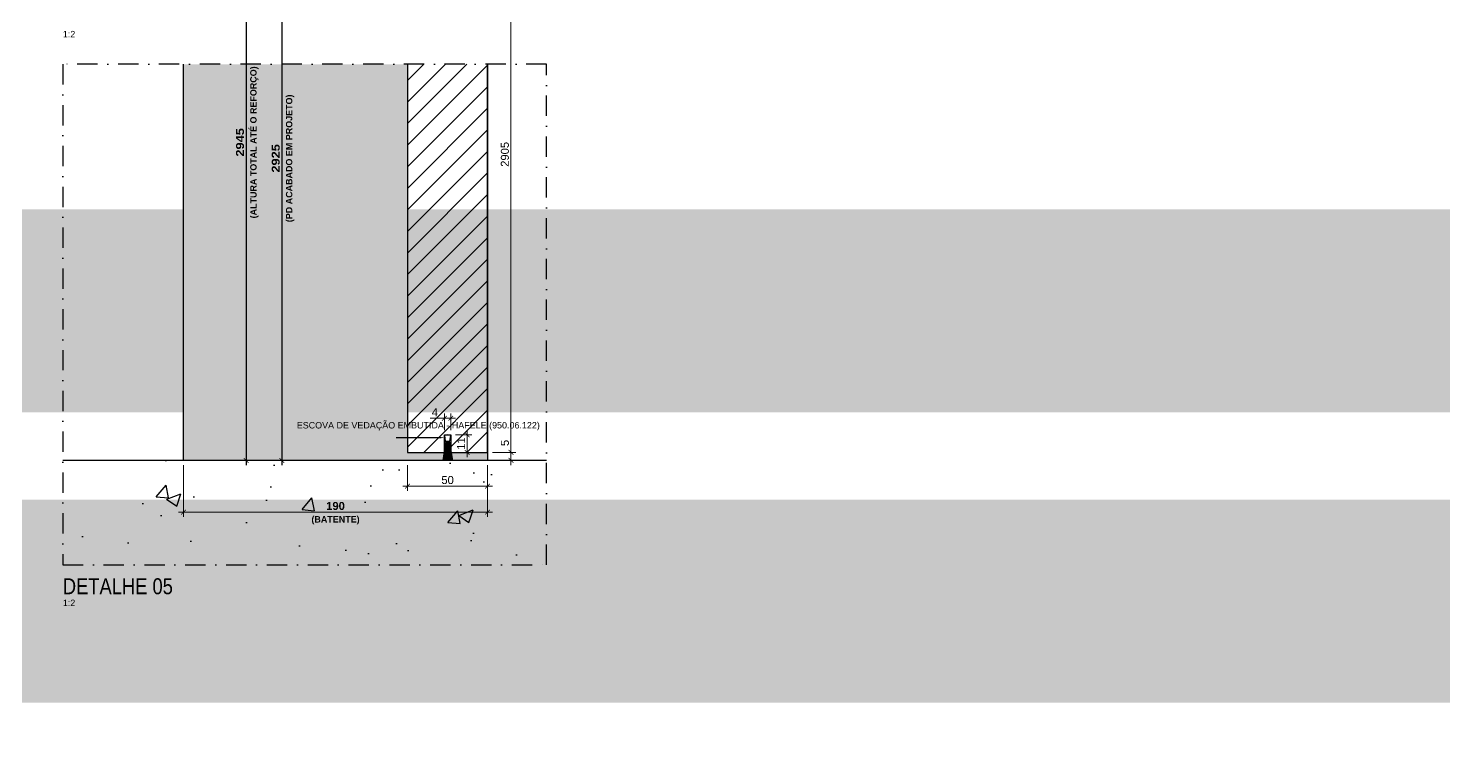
# Model space of a CAD drawing. Header units: millimetres. Extents: x -63251 to 507826, y 5339 to 217512.
# Drawn here: x 104853 to 105737, y 103179 to 103629 of the extents above; entities that cross this region are included whole.
import ezdxf
from ezdxf import colors
from ezdxf.entities.mleader import LeaderData, LeaderLine
from ezdxf.math import Vec2, Vec3

# ---------------------------------------------------------------- set-up
doc = ezdxf.new("R2010")
doc.units = ezdxf.units.MM
doc.header["$PDMODE"] = 3
doc.linetypes.add('TRAÇO 1-1', pattern=[9.525, 6.35, -3.175])
doc.linetypes.add('TRAÇO E PONTO 1-1', pattern=[25.4, 12.7, -6.35, 0, -6.35])
for name, color, linetype in [('_COMENTÁRIOS ARQ', 30, 'Continuous'), ('COTAS', 9, 'Continuous'), ('FERRAGEM', 3, 'Continuous'), ('HACHURA', 21, 'Continuous'), ('MARCENARIA', 4, 'Continuous'), ('PAREDE', 94, 'Continuous'), ('PROJEÇÃO', 8, 'Continuous'), ('TEXTO', 105, 'Continuous'), ('TEXTO TRAÇO PONTO', 105, 'TRAÇO E PONTO 1-1')]:
    doc.layers.add(name, color=color, linetype=linetype)
doc.layers.add('ARQ-COTA', color=12, linetype='Continuous', lineweight=9)
doc.styles.add('1-1', font='arial.ttf', dxfattribs={"height": 0.2})
doc.styles.add('MEDIDA OFICIAL', font='ariblk.ttf')
doc.styles.add('PADRÃO', font='arial.ttf')
doc.styles.add('PADRÃO NEGRITO', font='arialbd.ttf')
doc.styles.add('TITULO', font='swissck.ttf')
doc.dimstyles.new('1-2', dxfattribs={"dimscale": 2, "dimtxt": 2.5, "dimasz": 1.5, "dimexe": 1.5, "dimexo": 1.5, "dimtad": 1, "dimtxsty": 'PADRÃO', "dimblk": 'ARCHTICK', "dimcen": 2.5, "dimdle": 1.5, "dimclrd": 9, "dimclre": 9, "dimclrt": 6, "dimadec": 0, "dimazin": 0, "dimtfac": 1, "dimtmove": 0, "dimatfit": 3, "dimfxl": 1.25, "dimlwd": -1, "dimlwe": -1, "dimarcsym": 0})
doc.dimstyles.new('1-2 CAIXA', dxfattribs={"dimscale": 2, "dimtxt": 2.5, "dimasz": 1.5, "dimexe": 1.5, "dimexo": 1.5, "dimtad": 1, "dimtxsty": 'PADRÃO NEGRITO', "dimblk": 'ARCHTICK', "dimcen": 2.5, "dimdle": 1.5, "dimclrd": 9, "dimclre": 9, "dimclrt": 6, "dimadec": 0, "dimazin": 0, "dimtfac": 1, "dimtmove": 0, "dimatfit": 3, "dimfxl": 1.25, "dimlwd": -1, "dimlwe": -1, "dimarcsym": 0})
doc.dimstyles.new('Med. Ofic.1-2', dxfattribs={"dimscale": 2, "dimtxt": 2.5, "dimasz": 1.5, "dimexe": 1.5, "dimexo": 1.5, "dimtad": 1, "dimtxsty": 'MEDIDA OFICIAL', "dimblk": 'ARCHTICK', "dimcen": 2.5, "dimdle": 1.5, "dimclrd": 9, "dimclre": 9, "dimclrt": 10, "dimadec": 0, "dimazin": 0, "dimtfac": 1, "dimtmove": 0, "dimatfit": 3, "dimfxl": 1.25, "dimlwd": -1, "dimlwe": -1, "dimarcsym": 0})

# ---------------------------------------------------------------- blocks, each defined once
blk = doc.blocks.new('_ArchTick')
at = {"color": 0, "linetype": 'ByBlock', "const_width": 0.15}
blk.add_lwpolyline([(-0.5, -0.5), (0.5, 0.5)], dxfattribs=at)
blk = doc.blocks.new('*D1676')
at = {"layer": 'COTAS', "color": 9, "linetype": 'Continuous', "transparency": 16777216}
blk.add_line((105011.32, 103739.32), (105011.32, 103355.9), dxfattribs=at)
at = {"layer": 'COTAS', "color": 9, "transparency": 16777216}
for p, q in [((105014.32, 103736.32), (105014.32, 103736.32)), ((105014.32, 103358.9), (105014.32, 103358.9))]:
    blk.add_line(p, q, dxfattribs=at)
at = {"layer": 'Defpoints', "color": 0, "transparency": 16777216}
for p in [(105011.32, 103736.32), (105011.32, 103358.9), (105011.32, 103358.9)]:
    blk.add_point(p, dxfattribs=at)
at = {"layer": 'COTAS', "color": 9, "transparency": 16777216, "xscale": 3, "yscale": 3, "zscale": 3}
for p, rotation in [((105011.32, 103736.32), 90), ((105011.32, 103358.9), 270)]:
    blk.add_blockref('_ArchTick', p, dxfattribs=dict(at, rotation=rotation))
at = {"layer": 'COTAS', "color": 10, "transparency": 16777216, "insert": (105007.49, 103547.61), "char_height": 5, "attachment_point": 5, "rotation": 90, "style": 'MEDIDA OFICIAL'}
blk.add_mtext('2925', dxfattribs=at)
blk = doc.blocks.new('*D1677')
at = {"layer": 'COTAS', "color": 9, "linetype": 'Continuous', "transparency": 16777216}
blk.add_line((104989, 103759.32), (104989, 103355.9), dxfattribs=at)
at = {"layer": 'COTAS', "color": 9, "transparency": 16777216}
for p, q in [((104992, 103756.32), (104992, 103756.32)), ((104992, 103358.9), (104992, 103358.9))]:
    blk.add_line(p, q, dxfattribs=at)
at = {"layer": 'Defpoints', "color": 0, "transparency": 16777216}
for p in [(104989, 103756.32), (104989, 103358.9), (104989, 103358.9)]:
    blk.add_point(p, dxfattribs=at)
at = {"layer": 'COTAS', "color": 9, "transparency": 16777216, "xscale": 3, "yscale": 3, "zscale": 3}
for p, rotation in [((104989, 103756.32), 90), ((104989, 103358.9), 270)]:
    blk.add_blockref('_ArchTick', p, dxfattribs=dict(at, rotation=rotation))
at = {"layer": 'COTAS', "color": 10, "transparency": 16777216, "insert": (104985.17, 103557.61), "char_height": 5, "attachment_point": 5, "rotation": 90, "style": 'MEDIDA OFICIAL'}
blk.add_mtext('2945', dxfattribs=at)
blk = doc.blocks.new('*D1678')
at = {"layer": 'ARQ-COTA', "color": 9, "transparency": 16777216}
for p, q in [((105142.82, 103736.32), (105157.42, 103736.32)), ((105154.42, 103739.32), (105154.42, 103360.9)), ((105142.82, 103363.9), (105157.42, 103363.9))]:
    blk.add_line(p, q, dxfattribs=at)
at = {"layer": 'Defpoints', "color": 0, "transparency": 16777216}
for p in [(105139.82, 103736.32), (105139.82, 103363.9), (105154.42, 103363.9)]:
    blk.add_point(p, dxfattribs=at)
at = {"layer": 'ARQ-COTA', "color": 9, "transparency": 16777216, "xscale": 3, "yscale": 3, "zscale": 3}
for p, rotation in [((105154.42, 103736.32), 90), ((105154.42, 103363.9), 270)]:
    blk.add_blockref('_ArchTick', p, dxfattribs=dict(at, rotation=rotation))
at = {"layer": 'ARQ-COTA', "color": 6, "transparency": 16777216, "insert": (105150.62, 103550.11), "char_height": 5, "attachment_point": 5, "rotation": 90, "style": 'PADRÃO'}
blk.add_mtext('2905', dxfattribs=at)
blk = doc.blocks.new('*D1679')
at = {"layer": 'ARQ-COTA', "color": 9, "transparency": 16777216}
for p, q in [((105089.82, 103355.9), (105089.82, 103339.83)), ((105139.82, 103355.9), (105139.82, 103339.83)), ((105142.82, 103342.83), (105086.82, 103342.83))]:
    blk.add_line(p, q, dxfattribs=at)
at = {"layer": 'Defpoints', "color": 0, "transparency": 16777216}
for p in [(105089.82, 103358.9), (105139.82, 103358.9), (105089.82, 103342.83)]:
    blk.add_point(p, dxfattribs=at)
at = {"layer": 'ARQ-COTA', "color": 9, "transparency": 16777216, "xscale": 3, "yscale": 3, "zscale": 3, "rotation": 180}
blk.add_blockref('_ArchTick', (105089.82, 103342.83), dxfattribs=at)
at = {"layer": 'ARQ-COTA', "color": 9, "transparency": 16777216, "xscale": 3, "yscale": 3, "zscale": 3}
blk.add_blockref('_ArchTick', (105139.82, 103342.83), dxfattribs=at)
at = {"layer": 'ARQ-COTA', "color": 6, "transparency": 16777216, "insert": (105114.82, 103346.63), "char_height": 5, "attachment_point": 5, "style": 'PADRÃO'}
blk.add_mtext('50', dxfattribs=at)
blk = doc.blocks.new('*D1680')
at = {"layer": 'ARQ-COTA', "color": 9, "transparency": 16777216}
for p, q in [((104949.82, 103355.9), (104949.82, 103323.6)), ((105139.82, 103355.9), (105139.82, 103323.6)), ((105142.82, 103326.6), (104946.82, 103326.6))]:
    blk.add_line(p, q, dxfattribs=at)
at = {"layer": 'Defpoints', "color": 0, "transparency": 16777216}
for p in [(104949.82, 103358.9), (105139.82, 103358.9), (104949.82, 103326.6)]:
    blk.add_point(p, dxfattribs=at)
at = {"layer": 'ARQ-COTA', "color": 9, "transparency": 16777216, "xscale": 3, "yscale": 3, "zscale": 3, "rotation": 180}
blk.add_blockref('_ArchTick', (104949.82, 103326.6), dxfattribs=at)
at = {"layer": 'ARQ-COTA', "color": 9, "transparency": 16777216, "xscale": 3, "yscale": 3, "zscale": 3}
blk.add_blockref('_ArchTick', (105139.82, 103326.6), dxfattribs=at)
at = {"layer": 'ARQ-COTA', "color": 6, "transparency": 16777216, "insert": (105044.82, 103330.4), "char_height": 5, "attachment_point": 5, "style": 'PADRÃO NEGRITO'}
blk.add_mtext('190', dxfattribs=at)
blk = doc.blocks.new('*D1708')
at = {"layer": 'ARQ-COTA', "color": 9, "transparency": 16777216}
for p, q in [((105154.42, 103363.9), (105154.42, 103372.71)), ((105142.82, 103363.9), (105157.42, 103363.9)), ((105154.42, 103355.9), (105154.42, 103363.9)), ((105142.82, 103358.9), (105157.42, 103358.9))]:
    blk.add_line(p, q, dxfattribs=at)
at = {"layer": 'Defpoints', "color": 0, "transparency": 16777216}
for p in [(105139.82, 103363.9), (105154.42, 103363.9), (105139.82, 103358.9)]:
    blk.add_point(p, dxfattribs=at)
at = {"layer": 'ARQ-COTA', "color": 9, "transparency": 16777216, "xscale": 3, "yscale": 3, "zscale": 3}
for p, rotation in [((105154.42, 103363.9), 90), ((105154.42, 103358.9), 270)]:
    blk.add_blockref('_ArchTick', p, dxfattribs=dict(at, rotation=rotation))
at = {"layer": 'ARQ-COTA', "color": 6, "transparency": 16777216, "insert": (105150.63, 103369.8), "char_height": 5, "attachment_point": 5, "rotation": 90, "style": 'PADRÃO'}
blk.add_mtext('5', dxfattribs=at)
blk = doc.blocks.new('ESCOVA DE VEDAÇÃO')
at = {"layer": 'FERRAGEM'}
blk.add_lwpolyline([(-1.5, -4), (1.5, -4), (2, -0.5, 0.25), (-2, -0.5)], format="xyb", close=True, dxfattribs=at)
at = {"layer": 'FERRAGEM', "color": 8}
for points in [[(-1.04, -4), (-3.04, -16)], [(-0.79, -4), (-2.3, -16)], [(-0.55, -4), (-1.63, -16)], [(-0.35, -4), (-0.96, -16)], [(-0.21, -4), (-0.45, -16)], [(0.08, -4), (0.33, -16)], [(0.35, -4), (0.96, -16)], [(0.55, -4), (1.63, -16)], [(0.79, -4), (2.3, -16)], [(1.04, -4), (3.04, -16)]]:
    blk.add_lwpolyline(points, dxfattribs=at)
blk = doc.blocks.new('*D1709')
at = {"layer": 'ARQ-COTA', "color": 9, "transparency": 16777216}
for p, q in [((105112.82, 103385.24), (105103.86, 103385.24)), ((105112.82, 103377.9), (105112.82, 103388.24)), ((105119.82, 103385.24), (105112.82, 103385.24)), ((105116.82, 103377.9), (105116.82, 103388.24))]:
    blk.add_line(p, q, dxfattribs=at)
at = {"layer": 'Defpoints', "color": 0, "transparency": 16777216}
for p in [(105112.82, 103385.24), (105112.82, 103374.9), (105116.82, 103374.9)]:
    blk.add_point(p, dxfattribs=at)
at = {"layer": 'ARQ-COTA', "color": 9, "transparency": 16777216, "xscale": 3, "yscale": 3, "zscale": 3, "rotation": 180}
blk.add_blockref('_ArchTick', (105112.82, 103385.24), dxfattribs=at)
at = {"layer": 'ARQ-COTA', "color": 9, "transparency": 16777216, "xscale": 3, "yscale": 3, "zscale": 3}
blk.add_blockref('_ArchTick', (105116.82, 103385.24), dxfattribs=at)
at = {"layer": 'ARQ-COTA', "color": 6, "transparency": 16777216, "insert": (105106.84, 103388.99), "char_height": 5, "attachment_point": 5, "style": 'PADRÃO'}
blk.add_mtext('4', dxfattribs=at)
blk = doc.blocks.new('*D1710')
at = {"layer": 'ARQ-COTA', "color": 9, "transparency": 16777216}
for p, q in [((105119.82, 103374.9), (105130.03, 103374.9)), ((105127.03, 103360.9), (105127.03, 103377.9)), ((105122, 103363.9), (105130.03, 103363.9))]:
    blk.add_line(p, q, dxfattribs=at)
at = {"layer": 'Defpoints', "color": 0, "transparency": 16777216}
for p in [(105116.82, 103374.9), (105127.03, 103374.9), (105119, 103363.9)]:
    blk.add_point(p, dxfattribs=at)
at = {"layer": 'ARQ-COTA', "color": 9, "transparency": 16777216, "xscale": 3, "yscale": 3, "zscale": 3}
for p, rotation in [((105127.03, 103374.9), 90), ((105127.03, 103363.9), 270)]:
    blk.add_blockref('_ArchTick', p, dxfattribs=dict(at, rotation=rotation))
at = {"layer": 'ARQ-COTA', "color": 6, "transparency": 16777216, "insert": (105123.27, 103369.4), "char_height": 5, "attachment_point": 5, "rotation": 90, "style": 'PADRÃO'}
blk.add_mtext('11', dxfattribs=at)

msp = doc.modelspace()

# ---------------------------------------------------------------- hatches: boundary and pattern name
at = {"layer": 'HACHURA', "true_color": 0xba9673}
h = msp.add_hatch(color=33, dxfattribs=at)
h.dxf.hatch_style = 1
h.paths.add_polyline_path([(105089.821, 103606.379), (104949.821, 103606.379), (104949.821, 103358.896), (105139.821, 103358.896), (105139.821, 103363.896), (105089.821, 103363.896)])
at = {"layer": 'HACHURA'}
h = msp.add_hatch(dxfattribs=at)
h.set_pattern_fill('AR-CONC', color=21, scale=0.5)
h.set_pattern_definition([(50, (44742.59, 141.324), (91.092334, -7.969543), [9.525, -104.775]), (355, (44742.59, 141.32), (-17.62171, 95.52842), [7.62, -83.82029]), (100.451445, (44750.18, 140.66), (73.470624, 87.558876), [8.095004, -89.04512]), (46.1842, (44742.59, 166.72), (135.53952, -21.02116), [14.2875, -157.1625]), (96.63556, (44753.89, 164.97), (118.70207, 123.71306), [12.14251, -133.5678]), (351.18415, (44742.59, 166.72), (118.70207, 123.71306), [11.42998, -125.72987]), (21, (44755.29, 160.374), (75.807196, -51.1326), [9.525, -104.775]), (326, (44755.29, 160.37), (30.901014, 92.09398), [7.62, -83.82]), (71.451445, (44761.61, 156.11), (106.70821, 40.961384), [8.095004, -89.04497]), (37.5, (44742.59, 141.324), (1.544302, 42.277519), [0, -82.804, 0, -85.09, 0, -84.1375]), (7.5, (44742.59, 141.324), (33.409831, 50.090287), [0, -48.514, 0, -80.899, 0, -32.0675]), (327.5, (44714.27, 141.324), (67.795298, -2.864372), [0, -31.75, 0, -99.06, 0, -131.445]), (317.5, (44701.57, 141.324), (74.06459, 12.713246), [0, -41.275, 0, -65.786, 0, -93.345])])
h.paths.add_polyline_path([(104874.471, 103358.896), (104874.471, 103293.632), (105176.699, 103293.632), (105176.699, 103358.896)])
at = {"layer": 'PROJEÇÃO', "linetype": 'TRAÇO 1-1'}
h = msp.add_hatch(dxfattribs=at)
h.set_pattern_fill('ANSI31', color=8, scale=3)
h.set_pattern_definition([(45, (44837.109, -2886.838), (-6.7351921, 6.7351921), [])])
h.paths.add_polyline_path([(105139.821, 103606.379), (105089.821, 103606.379), (105089.821, 103363.892), (105112.822, 103363.892), (105112.821, 103374.896), (105116.821, 103374.897), (105116.822, 103363.897), (105139.821, 103363.897)])

# ---------------------------------------------------------------- linework, layer by layer
at = {"layer": 'MARCENARIA'}
for points in [[(105139.821, 103606.379), (105139.821, 103358.896), (104949.821, 103358.896), (104949.821, 103606.379)], [(105089.821, 103606.379), (105089.821, 103363.892), (105112.822, 103363.892), (105112.821, 103374.896), (105116.821, 103374.897), (105116.822, 103363.897), (105139.821, 103363.897), (105139.821, 103606.379)]]:
    msp.add_lwpolyline(points, dxfattribs=at)
at = {"layer": 'PAREDE'}
msp.add_lwpolyline([(105176.699, 103358.896), (104874.471, 103358.896)], dxfattribs=at)
at = {"layer": 'TEXTO TRAÇO PONTO'}
msp.add_lwpolyline([(105176.699, 103293.633), (105176.699, 103606.379), (104874.471, 103606.379), (104874.471, 103293.633)], close=True, dxfattribs=at)

# ---------------------------------------------------------------- block references
at = {"layer": '_COMENTÁRIOS ARQ'}
msp.add_blockref('ESCOVA DE VEDAÇÃO', (105114.821, 103374.896), dxfattribs=at)

# ---------------------------------------------------------------- texts
at = {"layer": 'COTAS', "color": 10, "char_height": 4, "attachment_point": 2, "rotation": 90, "style": 'PADRÃO NEGRITO'}
for s, insert, width in [('(ALTURA TOTAL ATÉ O REFORÇO)', (104991.501, 103557.61), 135), ('(PD ACABADO EM PROJETO)', (105013.821, 103547.61), 99.12947)]:
    msp.add_mtext(s, dxfattribs=dict(at, insert=insert, width=width))
at = {"layer": 'COTAS', "color": 10, "insert": (105044.821, 103324.099), "char_height": 4, "width": 99.12947, "attachment_point": 2, "style": 'PADRÃO NEGRITO'}
msp.add_mtext('{\\C6;(BATENTE)}', dxfattribs=at)
at = {"layer": 'TEXTO', "char_height": 4, "width": 48, "attachment_point": 1, "style": 'PADRÃO'}
for insert in [(104874.471, 103627.237), (104874.471, 103271.932)]:
    msp.add_mtext('1:2', dxfattribs=dict(at, insert=insert))
at = {"layer": 'TEXTO', "color": 1, "insert": (104874.471, 103275.132), "char_height": 10, "width": 220.061, "attachment_point": 7, "style": 'TITULO'}
msp.add_mtext('DETALHE 05', dxfattribs=at)

# ---------------------------------------------------------------- dimensions: what is measured, and where the dimension line sits
at = {"layer": 'ARQ-COTA'}
dim = msp.add_linear_dim(base=(105154.421, 103363.896), p1=(105139.821, 103736.323), p2=(105139.821, 103363.896), angle=90, text='2905', dimstyle='1-2', dxfattribs=at)
dim.commit()
dim.dimension.update_dxf_attribs({"geometry": '*D1678', "text_midpoint": (105150.619, 103550.11)})
for base, p1, p2, dimstyle, picture, middle in [((105112.821, 103385.24), (105116.821, 103374.897), (105112.821, 103374.896), '1-2', '*D1709', (105106.842, 103388.99)), ((104949.821, 103326.599), (105139.821, 103358.896), (104949.821, 103358.896), '1-2 CAIXA', '*D1680', (105044.821, 103330.404)), ((105089.821, 103342.826), (105139.821, 103358.896), (105089.821, 103358.896), '1-2', '*D1679', (105114.821, 103346.629))]:
    dim = msp.add_linear_dim(base=base, p1=p1, p2=p2, dimstyle=dimstyle, dxfattribs=at)
    dim.commit()
    dim.dimension.update_dxf_attribs({"geometry": picture, "text_midpoint": middle})
for base, p1, p2, picture, middle in [((105127.034, 103374.897), (105119.003, 103363.897), (105116.821, 103374.897), '*D1710', (105123.274, 103369.397)), ((105154.421, 103363.896), (105139.821, 103358.896), (105139.821, 103363.896), '*D1708', (105150.629, 103369.804))]:
    dim = msp.add_linear_dim(base=base, p1=p1, p2=p2, angle=90, dimstyle='1-2', dxfattribs=at)
    dim.commit()
    dim.dimension.update_dxf_attribs({"geometry": picture, "text_midpoint": middle})
at = {"layer": 'COTAS'}
for base, p1, p2, text, picture, middle in [((104989.001, 103358.896), (104989.001, 103756.323), (104989.001, 103358.896), '2945', '*D1677', (104985.166, 103557.61)), ((105011.321, 103358.896), (105011.321, 103736.323), (105011.321, 103358.896), '2925', '*D1676', (105007.486, 103547.61))]:
    dim = msp.add_linear_dim(base=base, p1=p1, p2=p2, angle=90, text=text, dimstyle='Med. Ofic.1-2', dxfattribs=at)
    dim.commit()
    dim.dimension.update_dxf_attribs({"geometry": picture, "text_midpoint": middle})

# ---------------------------------------------------------------- leaders
at = {"layer": 'COTAS', "ltscale": 0.4}
ml = msp.add_multileader_mtext('Standard', dxfattribs=at)
ml.set_content('ESCOVA DE VEDAÇÃO EMBUTIDA - HAFELE (950.06.122)', color=105, style='1-1')
ml.set_leader_properties(color=256, linetype='ByLayer', lineweight=-1)
ml.build(insert=Vec2(0, 0))
ml.multileader.update_dxf_attribs({"text_left_attachment_type": 2, "text_right_attachment_type": 2, "dogleg_length": 0.36, "arrow_head_size": 2, "scale": 20})
ctx = ml.context
ctx.base_point, ctx.scale, ctx.arrow_head_size, ctx.landing_gap_size, ctx.plane_origin = Vec3(105016.607, 103373.099), 20, 2, 4, Vec3(105148.738, 103401.849)
ctx.left_attachment, ctx.right_attachment = 2, 2
notes = []
notes.append((ctx, [(0, (1, 1, 0), (105089.821, 103373.099), (-1, 0), 7.2, [(0, [(105112.821, 103373.1)], 0, [])])]))
ctx.mtext.insert, ctx.mtext.width, ctx.mtext.flow_direction = Vec3(105020.607, 103382.861), 59.99595, 5
for ctx, leaders in notes:
    for number, flags, end, landing, length, lines in leaders:
        leader = LeaderData()
        leader.index, (leader.has_last_leader_line, leader.has_dogleg_vector, leader.attachment_direction) = number, flags
        leader.last_leader_point, leader.dogleg_vector, leader.dogleg_length = Vec3(end), Vec3(landing), length
        for number, points, colour, breaks in lines:
            line = LeaderLine()
            line.index, line.vertices, line.color, line.breaks = number, Vec3.list(points), colors.encode_raw_color(colour), breaks
            leader.lines.append(line)
        ctx.leaders.append(leader)

# ---------------------------------------------------------------- next in the draw order: leaders
at = {"layer": 'COTAS'}
ml = msp.add_multileader_mtext('Standard', dxfattribs=at)
ml.set_content('{\\fArial|b1|i0|c0|p34;\\C10;ATENÇÃO PARKET!\\P}RODATETO COM LINHA DE SOMBRA DE 20 mm NO ENCONTRO COM O FORRO', color=105, style='1-1')
ml.set_leader_properties(color=256, linetype='ByLayer', lineweight=-1)
ml.build(insert=Vec2(0, 0))
ml.multileader.update_dxf_attribs({"text_left_attachment_type": 2, "text_right_attachment_type": 2, "dogleg_length": 0.36, "arrow_head_size": 15, "scale": 200})
ctx = ml.context
ctx.base_point, ctx.scale, ctx.char_height, ctx.arrow_head_size, ctx.landing_gap_size, ctx.plane_origin = Vec3(180960.922, 103379.728), 200, 40, 15, 10, Vec3(181558.418, 102996.898)
ctx.left_attachment, ctx.right_attachment, ctx.text_align_type = 2, 2, 2
notes = []
notes.append((ctx, [(0, (1, 1, 0), (181860.217, 103379.728), (-1, 0), 144.288, [(0, [(181860.217, 102384.953)], 0, [])])]))
ctx.mtext.insert, ctx.mtext.rotation, ctx.mtext.width, ctx.mtext.alignment, ctx.mtext.flow_direction = Vec3(181705.929, 103505.717), 6.2831853, 858.66662, 3, 5
ctx.mtext.has_bg_fill, ctx.mtext.bg_color, ctx.mtext.bg_scale_factor, ctx.mtext.bg_transparency, ctx.mtext.use_window_bg_color = 1, -1023410145, 1.25, 0, 0
for ctx, leaders in notes:
    for number, flags, end, landing, length, lines in leaders:
        leader = LeaderData()
        leader.index, (leader.has_last_leader_line, leader.has_dogleg_vector, leader.attachment_direction) = number, flags
        leader.last_leader_point, leader.dogleg_vector, leader.dogleg_length = Vec3(end), Vec3(landing), length
        for number, points, colour, breaks in lines:
            line = LeaderLine()
            line.index, line.vertices, line.color, line.breaks = number, Vec3.list(points), colors.encode_raw_color(colour), breaks
            leader.lines.append(line)
        ctx.leaders.append(leader)

# ---------------------------------------------------------------- next in the draw order: leaders
ml = msp.add_multileader_mtext('Standard', dxfattribs=at)
ml.set_content('{\\fArial|b1|i0|c0|p34;\\C10;ATENÇÃO PARKET!\\P}REVESTIMENTO DE ELEVADOR EM {\\fArial|b1|i0|c0|p34;CABREUVA BRANCA PREMIUM }', color=105, style='1-1')
ml.set_leader_properties(color=256, linetype='ByLayer', lineweight=-1)
ml.build(insert=Vec2(0, 0))
ml.multileader.update_dxf_attribs({"text_left_attachment_type": 2, "text_right_attachment_type": 2, "dogleg_length": 0.36, "arrow_head_size": 15, "scale": 200})
ctx = ml.context
ctx.base_point, ctx.scale, ctx.char_height, ctx.arrow_head_size, ctx.landing_gap_size, ctx.plane_origin = Vec3(238639.24, 103198.68), 200, 40, 15, 10, Vec3(239350.515, 101172.127)
ctx.left_attachment, ctx.right_attachment, ctx.text_align_type = 2, 2, 2
notes = []
notes.append((ctx, [(0, (1, 1, 0), (239652.314, 103198.68), (-1, 0), 144.288, [(0, [(240451.103, 103198.68)], 0, [])])]))
ctx.mtext.insert, ctx.mtext.rotation, ctx.mtext.width, ctx.mtext.alignment, ctx.mtext.flow_direction = Vec3(239498.026, 103324.301), 6.2831853, 858.66662, 3, 5
ctx.mtext.has_bg_fill, ctx.mtext.bg_color, ctx.mtext.bg_scale_factor, ctx.mtext.bg_transparency, ctx.mtext.use_window_bg_color = 1, -1023410095, 1.25, 0, 0
for ctx, leaders in notes:
    for number, flags, end, landing, length, lines in leaders:
        leader = LeaderData()
        leader.index, (leader.has_last_leader_line, leader.has_dogleg_vector, leader.attachment_direction) = number, flags
        leader.last_leader_point, leader.dogleg_vector, leader.dogleg_length = Vec3(end), Vec3(landing), length
        for number, points, colour, breaks in lines:
            line = LeaderLine()
            line.index, line.vertices, line.color, line.breaks = number, Vec3.list(points), colors.encode_raw_color(colour), breaks
            leader.lines.append(line)
        ctx.leaders.append(leader)

doc.saveas('drawing.dxf')
